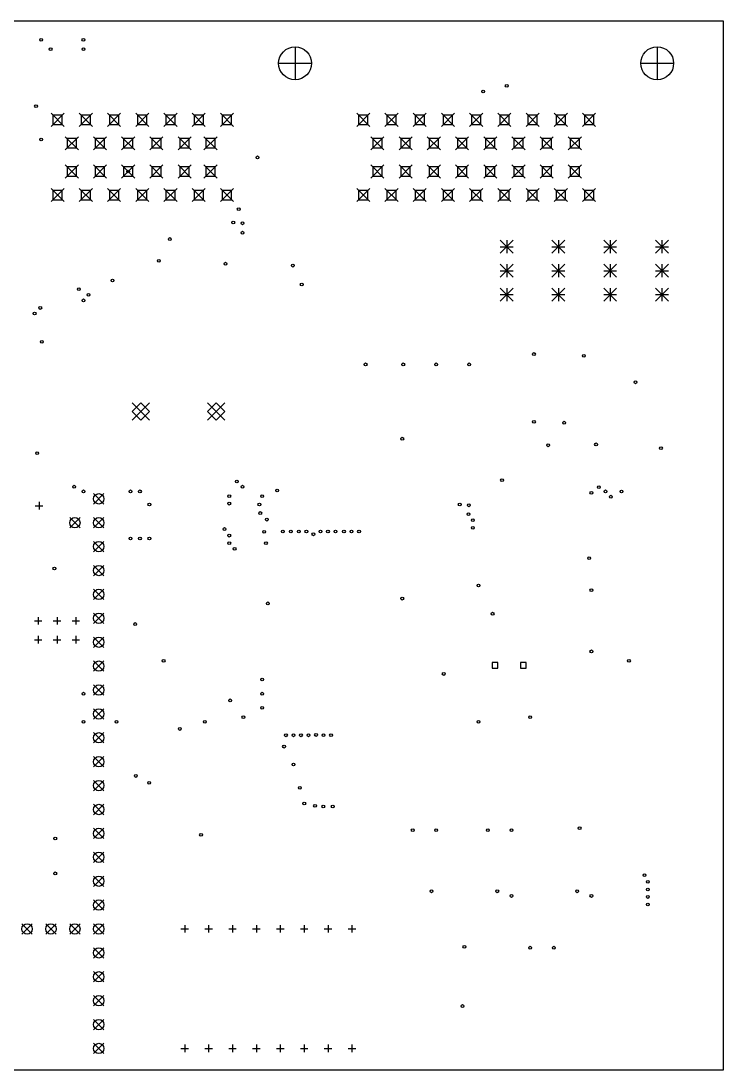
# Model space of a CAD drawing. Extents: x 63 to 213, y -176 to -32.
# Drawn here: x 138.3 to 213, y -143.5 to -32 of the extents above; entities that cross this region are included whole.
import ezdxf

# ---------------------------------------------------------------- set-up
doc = ezdxf.new("R2010")
doc.units = 0
doc.layers.add('BLACK', color=7, linetype='CONTINUOUS')

msp = doc.modelspace()

# ---------------------------------------------------------------- linework, layer by layer
at = {"layer": 'BLACK', "linetype": 'CONTINUOUS'}
for p, q in [((65, -32), (213, -32)), ((213, -32), (213, -143.5)), ((167.5, -34.75), (167.5, -38.25)), ((206, -34.75), (206, -38.25)), ((165.75, -36.5), (169.25, -36.5)), ((204.25, -36.5), (207.75, -36.5)), ((141.55, -41.8), (142.95, -43.2)), ((142.95, -41.8), (141.55, -43.2)), ((142.744979, -42.005021), (141.755021, -42.005021)), ((141.755021, -42.005021), (141.755021, -42.994979)), ((142.744979, -42.994979), (142.744979, -42.005021)), ((144.55, -41.8), (145.95, -43.2)), ((145.95, -41.8), (144.55, -43.2)), ((145.744979, -42.005021), (144.755021, -42.005021)), ((144.755021, -42.005021), (144.755021, -42.994979)), ((145.744979, -42.994979), (145.744979, -42.005021)), ((147.55, -41.8), (148.95, -43.2)), ((148.95, -41.8), (147.55, -43.2)), ((148.744979, -42.005021), (147.755021, -42.005021)), ((147.755021, -42.005021), (147.755021, -42.994979)), ((148.744979, -42.994979), (148.744979, -42.005021)), ((150.55, -41.8), (151.95, -43.2)), ((151.95, -41.8), (150.55, -43.2)), ((151.744979, -42.005021), (150.755021, -42.005021)), ((150.755021, -42.005021), (150.755021, -42.994979)), ((151.744979, -42.994979), (151.744979, -42.005021)), ((153.55, -41.8), (154.95, -43.2)), ((154.95, -41.8), (153.55, -43.2)), ((154.744979, -42.005021), (153.755021, -42.005021)), ((153.755021, -42.005021), (153.755021, -42.994979)), ((154.744979, -42.994979), (154.744979, -42.005021)), ((156.55, -41.8), (157.95, -43.2)), ((157.95, -41.8), (156.55, -43.2)), ((157.744979, -42.005021), (156.755021, -42.005021)), ((156.755021, -42.005021), (156.755021, -42.994979)), ((157.744979, -42.994979), (157.744979, -42.005021)), ((159.55, -41.8), (160.95, -43.2)), ((160.95, -41.8), (159.55, -43.2)), ((160.744979, -42.005021), (159.755021, -42.005021)), ((159.755021, -42.005021), (159.755021, -42.994979)), ((160.744979, -42.994979), (160.744979, -42.005021)), ((174.05, -41.8), (175.45, -43.2)), ((175.45, -41.8), (174.05, -43.2)), ((175.244979, -42.005021), (174.255021, -42.005021)), ((174.255021, -42.005021), (174.255021, -42.994979)), ((175.244979, -42.994979), (175.244979, -42.005021)), ((177.05, -41.8), (178.45, -43.2)), ((178.45, -41.8), (177.05, -43.2)), ((178.244979, -42.005021), (177.255021, -42.005021)), ((177.255021, -42.005021), (177.255021, -42.994979)), ((178.244979, -42.994979), (178.244979, -42.005021)), ((180.05, -41.8), (181.45, -43.2)), ((181.45, -41.8), (180.05, -43.2)), ((181.244979, -42.005021), (180.255021, -42.005021)), ((180.255021, -42.005021), (180.255021, -42.994979)), ((181.244979, -42.994979), (181.244979, -42.005021)), ((183.05, -41.8), (184.45, -43.2)), ((184.45, -41.8), (183.05, -43.2)), ((184.244979, -42.005021), (183.255021, -42.005021)), ((183.255021, -42.005021), (183.255021, -42.994979)), ((184.244979, -42.994979), (184.244979, -42.005021)), ((186.05, -41.8), (187.45, -43.2)), ((187.45, -41.8), (186.05, -43.2)), ((187.244979, -42.005021), (186.255021, -42.005021)), ((186.255021, -42.005021), (186.255021, -42.994979)), ((187.244979, -42.994979), (187.244979, -42.005021)), ((189.05, -41.8), (190.45, -43.2)), ((190.45, -41.8), (189.05, -43.2)), ((190.244979, -42.005021), (189.255021, -42.005021)), ((189.255021, -42.005021), (189.255021, -42.994979)), ((190.244979, -42.994979), (190.244979, -42.005021)), ((192.05, -41.8), (193.45, -43.2)), ((193.45, -41.8), (192.05, -43.2)), ((193.244979, -42.005021), (192.255021, -42.005021)), ((192.255021, -42.005021), (192.255021, -42.994979)), ((193.244979, -42.994979), (193.244979, -42.005021)), ((195.05, -41.8), (196.45, -43.2)), ((196.45, -41.8), (195.05, -43.2)), ((196.244979, -42.005021), (195.255021, -42.005021)), ((195.255021, -42.005021), (195.255021, -42.994979)), ((196.244979, -42.994979), (196.244979, -42.005021)), ((198.05, -41.8), (199.45, -43.2)), ((199.45, -41.8), (198.05, -43.2)), ((199.244979, -42.005021), (198.255021, -42.005021)), ((198.255021, -42.005021), (198.255021, -42.994979)), ((199.244979, -42.994979), (199.244979, -42.005021)), ((141.755021, -42.994979), (142.744979, -42.994979)), ((144.755021, -42.994979), (145.744979, -42.994979)), ((147.755021, -42.994979), (148.744979, -42.994979)), ((150.755021, -42.994979), (151.744979, -42.994979)), ((153.755021, -42.994979), (154.744979, -42.994979)), ((156.755021, -42.994979), (157.744979, -42.994979)), ((159.755021, -42.994979), (160.744979, -42.994979)), ((174.255021, -42.994979), (175.244979, -42.994979)), ((177.255021, -42.994979), (178.244979, -42.994979)), ((180.255021, -42.994979), (181.244979, -42.994979)), ((183.255021, -42.994979), (184.244979, -42.994979)), ((186.255021, -42.994979), (187.244979, -42.994979)), ((189.255021, -42.994979), (190.244979, -42.994979)), ((192.255021, -42.994979), (193.244979, -42.994979)), ((195.255021, -42.994979), (196.244979, -42.994979)), ((198.255021, -42.994979), (199.244979, -42.994979)), ((143.05, -44.3), (144.45, -45.7)), ((144.45, -44.3), (143.05, -45.7)), ((144.244979, -44.505021), (143.255021, -44.505021)), ((143.255021, -44.505021), (143.255021, -45.494979)), ((144.244979, -45.494979), (144.244979, -44.505021)), ((146.05, -44.3), (147.45, -45.7)), ((147.45, -44.3), (146.05, -45.7)), ((147.244979, -44.505021), (146.255021, -44.505021)), ((146.255021, -44.505021), (146.255021, -45.494979)), ((147.244979, -45.494979), (147.244979, -44.505021)), ((149.05, -44.3), (150.45, -45.7)), ((150.45, -44.3), (149.05, -45.7)), ((150.244979, -44.505021), (149.255021, -44.505021)), ((149.255021, -44.505021), (149.255021, -45.494979)), ((150.244979, -45.494979), (150.244979, -44.505021)), ((152.05, -44.3), (153.45, -45.7)), ((153.45, -44.3), (152.05, -45.7)), ((153.244979, -44.505021), (152.255021, -44.505021)), ((152.255021, -44.505021), (152.255021, -45.494979)), ((153.244979, -45.494979), (153.244979, -44.505021)), ((155.05, -44.3), (156.45, -45.7)), ((156.45, -44.3), (155.05, -45.7)), ((156.244979, -44.505021), (155.255021, -44.505021)), ((155.255021, -44.505021), (155.255021, -45.494979)), ((156.244979, -45.494979), (156.244979, -44.505021)), ((157.8, -44.3), (159.2, -45.7)), ((159.2, -44.3), (157.8, -45.7)), ((158.994979, -44.505021), (158.005021, -44.505021)), ((158.005021, -44.505021), (158.005021, -45.494979)), ((158.994979, -45.494979), (158.994979, -44.505021)), ((175.55, -44.3), (176.95, -45.7)), ((176.95, -44.3), (175.55, -45.7)), ((176.744979, -44.505021), (175.755021, -44.505021)), ((175.755021, -44.505021), (175.755021, -45.494979)), ((176.744979, -45.494979), (176.744979, -44.505021)), ((178.55, -44.3), (179.95, -45.7)), ((179.95, -44.3), (178.55, -45.7)), ((179.744979, -44.505021), (178.755021, -44.505021)), ((178.755021, -44.505021), (178.755021, -45.494979)), ((179.744979, -45.494979), (179.744979, -44.505021)), ((181.55, -44.3), (182.95, -45.7)), ((182.95, -44.3), (181.55, -45.7)), ((182.744979, -44.505021), (181.755021, -44.505021)), ((181.755021, -44.505021), (181.755021, -45.494979)), ((182.744979, -45.494979), (182.744979, -44.505021)), ((184.55, -44.3), (185.95, -45.7)), ((185.95, -44.3), (184.55, -45.7)), ((185.744979, -44.505021), (184.755021, -44.505021)), ((184.755021, -44.505021), (184.755021, -45.494979)), ((185.744979, -45.494979), (185.744979, -44.505021)), ((187.55, -44.3), (188.95, -45.7)), ((188.95, -44.3), (187.55, -45.7)), ((188.744979, -44.505021), (187.755021, -44.505021)), ((187.755021, -44.505021), (187.755021, -45.494979)), ((188.744979, -45.494979), (188.744979, -44.505021)), ((190.55, -44.3), (191.95, -45.7)), ((191.95, -44.3), (190.55, -45.7)), ((191.744979, -44.505021), (190.755021, -44.505021)), ((190.755021, -44.505021), (190.755021, -45.494979)), ((191.744979, -45.494979), (191.744979, -44.505021)), ((193.55, -44.3), (194.95, -45.7)), ((194.95, -44.3), (193.55, -45.7)), ((194.744979, -44.505021), (193.755021, -44.505021)), ((193.755021, -44.505021), (193.755021, -45.494979)), ((194.744979, -45.494979), (194.744979, -44.505021)), ((196.55, -44.3), (197.95, -45.7)), ((197.95, -44.3), (196.55, -45.7)), ((197.744979, -44.505021), (196.755021, -44.505021)), ((196.755021, -44.505021), (196.755021, -45.494979)), ((197.744979, -45.494979), (197.744979, -44.505021)), ((143.255021, -45.494979), (144.244979, -45.494979)), ((146.255021, -45.494979), (147.244979, -45.494979)), ((149.255021, -45.494979), (150.244979, -45.494979)), ((152.255021, -45.494979), (153.244979, -45.494979)), ((155.255021, -45.494979), (156.244979, -45.494979)), ((158.005021, -45.494979), (158.994979, -45.494979)), ((175.755021, -45.494979), (176.744979, -45.494979)), ((178.755021, -45.494979), (179.744979, -45.494979)), ((181.755021, -45.494979), (182.744979, -45.494979)), ((184.755021, -45.494979), (185.744979, -45.494979)), ((187.755021, -45.494979), (188.744979, -45.494979)), ((190.755021, -45.494979), (191.744979, -45.494979)), ((193.755021, -45.494979), (194.744979, -45.494979)), ((196.755021, -45.494979), (197.744979, -45.494979)), ((143.05, -47.3), (144.45, -48.7)), ((144.45, -47.3), (143.05, -48.7)), ((144.244979, -47.505021), (143.255021, -47.505021)), ((143.255021, -47.505021), (143.255021, -48.494979)), ((144.244979, -48.494979), (144.244979, -47.505021)), ((146.05, -47.3), (147.45, -48.7)), ((147.45, -47.3), (146.05, -48.7)), ((147.244979, -47.505021), (146.255021, -47.505021)), ((146.255021, -47.505021), (146.255021, -48.494979)), ((147.244979, -48.494979), (147.244979, -47.505021)), ((149.05, -47.3), (150.45, -48.7)), ((150.45, -47.3), (149.05, -48.7)), ((150.244979, -47.505021), (149.255021, -47.505021)), ((149.255021, -47.505021), (149.255021, -48.494979)), ((150.244979, -48.494979), (150.244979, -47.505021)), ((152.05, -47.3), (153.45, -48.7)), ((153.45, -47.3), (152.05, -48.7)), ((153.244979, -47.505021), (152.255021, -47.505021)), ((152.255021, -47.505021), (152.255021, -48.494979)), ((153.244979, -48.494979), (153.244979, -47.505021)), ((155.05, -47.3), (156.45, -48.7)), ((156.45, -47.3), (155.05, -48.7)), ((156.244979, -47.505021), (155.255021, -47.505021)), ((155.255021, -47.505021), (155.255021, -48.494979)), ((156.244979, -48.494979), (156.244979, -47.505021)), ((157.8, -47.3), (159.2, -48.7)), ((159.2, -47.3), (157.8, -48.7)), ((158.994979, -47.505021), (158.005021, -47.505021)), ((158.005021, -47.505021), (158.005021, -48.494979)), ((158.994979, -48.494979), (158.994979, -47.505021)), ((175.55, -47.3), (176.95, -48.7)), ((176.95, -47.3), (175.55, -48.7)), ((176.744979, -47.505021), (175.755021, -47.505021)), ((175.755021, -47.505021), (175.755021, -48.494979)), ((176.744979, -48.494979), (176.744979, -47.505021)), ((178.55, -47.3), (179.95, -48.7)), ((179.95, -47.3), (178.55, -48.7)), ((179.744979, -47.505021), (178.755021, -47.505021)), ((178.755021, -47.505021), (178.755021, -48.494979)), ((179.744979, -48.494979), (179.744979, -47.505021)), ((181.55, -47.3), (182.95, -48.7)), ((182.95, -47.3), (181.55, -48.7)), ((182.744979, -47.505021), (181.755021, -47.505021)), ((181.755021, -47.505021), (181.755021, -48.494979)), ((182.744979, -48.494979), (182.744979, -47.505021)), ((184.55, -47.3), (185.95, -48.7)), ((185.95, -47.3), (184.55, -48.7)), ((185.744979, -47.505021), (184.755021, -47.505021)), ((184.755021, -47.505021), (184.755021, -48.494979)), ((185.744979, -48.494979), (185.744979, -47.505021)), ((187.55, -47.3), (188.95, -48.7)), ((188.95, -47.3), (187.55, -48.7)), ((188.744979, -47.505021), (187.755021, -47.505021)), ((187.755021, -47.505021), (187.755021, -48.494979)), ((188.744979, -48.494979), (188.744979, -47.505021)), ((190.55, -47.3), (191.95, -48.7)), ((191.95, -47.3), (190.55, -48.7)), ((191.744979, -47.505021), (190.755021, -47.505021)), ((190.755021, -47.505021), (190.755021, -48.494979)), ((191.744979, -48.494979), (191.744979, -47.505021)), ((193.55, -47.3), (194.95, -48.7)), ((194.95, -47.3), (193.55, -48.7)), ((194.744979, -47.505021), (193.755021, -47.505021)), ((193.755021, -47.505021), (193.755021, -48.494979)), ((194.744979, -48.494979), (194.744979, -47.505021)), ((196.55, -47.3), (197.95, -48.7)), ((197.95, -47.3), (196.55, -48.7)), ((197.744979, -47.505021), (196.755021, -47.505021)), ((196.755021, -47.505021), (196.755021, -48.494979)), ((197.744979, -48.494979), (197.744979, -47.505021)), ((143.255021, -48.494979), (144.244979, -48.494979)), ((146.255021, -48.494979), (147.244979, -48.494979)), ((149.255021, -48.494979), (150.244979, -48.494979)), ((152.255021, -48.494979), (153.244979, -48.494979)), ((155.255021, -48.494979), (156.244979, -48.494979)), ((158.005021, -48.494979), (158.994979, -48.494979)), ((175.755021, -48.494979), (176.744979, -48.494979)), ((178.755021, -48.494979), (179.744979, -48.494979)), ((181.755021, -48.494979), (182.744979, -48.494979)), ((184.755021, -48.494979), (185.744979, -48.494979)), ((187.755021, -48.494979), (188.744979, -48.494979)), ((190.755021, -48.494979), (191.744979, -48.494979)), ((193.755021, -48.494979), (194.744979, -48.494979)), ((196.755021, -48.494979), (197.744979, -48.494979)), ((141.55, -49.8), (142.95, -51.2)), ((142.95, -49.8), (141.55, -51.2)), ((142.744979, -50.005021), (141.755021, -50.005021)), ((141.755021, -50.005021), (141.755021, -50.994979)), ((142.744979, -50.994979), (142.744979, -50.005021)), ((144.55, -49.8), (145.95, -51.2)), ((145.95, -49.8), (144.55, -51.2)), ((145.744979, -50.005021), (144.755021, -50.005021)), ((144.755021, -50.005021), (144.755021, -50.994979)), ((145.744979, -50.994979), (145.744979, -50.005021)), ((147.55, -49.8), (148.95, -51.2)), ((148.95, -49.8), (147.55, -51.2)), ((148.744979, -50.005021), (147.755021, -50.005021)), ((147.755021, -50.005021), (147.755021, -50.994979)), ((148.744979, -50.994979), (148.744979, -50.005021)), ((150.55, -49.8), (151.95, -51.2)), ((151.95, -49.8), (150.55, -51.2)), ((151.744979, -50.005021), (150.755021, -50.005021)), ((150.755021, -50.005021), (150.755021, -50.994979)), ((151.744979, -50.994979), (151.744979, -50.005021)), ((153.55, -49.8), (154.95, -51.2)), ((154.95, -49.8), (153.55, -51.2)), ((154.744979, -50.005021), (153.755021, -50.005021)), ((153.755021, -50.005021), (153.755021, -50.994979)), ((154.744979, -50.994979), (154.744979, -50.005021)), ((156.55, -49.8), (157.95, -51.2)), ((157.95, -49.8), (156.55, -51.2)), ((157.744979, -50.005021), (156.755021, -50.005021)), ((156.755021, -50.005021), (156.755021, -50.994979)), ((157.744979, -50.994979), (157.744979, -50.005021)), ((159.55, -49.8), (160.95, -51.2)), ((160.95, -49.8), (159.55, -51.2)), ((160.744979, -50.005021), (159.755021, -50.005021)), ((159.755021, -50.005021), (159.755021, -50.994979)), ((160.744979, -50.994979), (160.744979, -50.005021)), ((174.05, -49.8), (175.45, -51.2)), ((175.45, -49.8), (174.05, -51.2)), ((175.244979, -50.005021), (174.255021, -50.005021)), ((174.255021, -50.005021), (174.255021, -50.994979)), ((175.244979, -50.994979), (175.244979, -50.005021)), ((177.05, -49.8), (178.45, -51.2)), ((178.45, -49.8), (177.05, -51.2)), ((178.244979, -50.005021), (177.255021, -50.005021)), ((177.255021, -50.005021), (177.255021, -50.994979)), ((178.244979, -50.994979), (178.244979, -50.005021)), ((180.05, -49.8), (181.45, -51.2)), ((181.45, -49.8), (180.05, -51.2)), ((181.244979, -50.005021), (180.255021, -50.005021)), ((180.255021, -50.005021), (180.255021, -50.994979)), ((181.244979, -50.994979), (181.244979, -50.005021)), ((183.05, -49.8), (184.45, -51.2)), ((184.45, -49.8), (183.05, -51.2)), ((184.244979, -50.005021), (183.255021, -50.005021)), ((183.255021, -50.005021), (183.255021, -50.994979)), ((184.244979, -50.994979), (184.244979, -50.005021)), ((186.05, -49.8), (187.45, -51.2)), ((187.45, -49.8), (186.05, -51.2)), ((187.244979, -50.005021), (186.255021, -50.005021)), ((186.255021, -50.005021), (186.255021, -50.994979)), ((187.244979, -50.994979), (187.244979, -50.005021)), ((189.05, -49.8), (190.45, -51.2)), ((190.45, -49.8), (189.05, -51.2)), ((190.244979, -50.005021), (189.255021, -50.005021)), ((189.255021, -50.005021), (189.255021, -50.994979)), ((190.244979, -50.994979), (190.244979, -50.005021)), ((192.05, -49.8), (193.45, -51.2)), ((193.45, -49.8), (192.05, -51.2)), ((193.244979, -50.005021), (192.255021, -50.005021)), ((192.255021, -50.005021), (192.255021, -50.994979)), ((193.244979, -50.994979), (193.244979, -50.005021)), ((195.05, -49.8), (196.45, -51.2)), ((196.45, -49.8), (195.05, -51.2)), ((196.244979, -50.005021), (195.255021, -50.005021)), ((195.255021, -50.005021), (195.255021, -50.994979)), ((196.244979, -50.994979), (196.244979, -50.005021)), ((198.05, -49.8), (199.45, -51.2)), ((199.45, -49.8), (198.05, -51.2)), ((199.244979, -50.005021), (198.255021, -50.005021)), ((198.255021, -50.005021), (198.255021, -50.994979)), ((199.244979, -50.994979), (199.244979, -50.005021)), ((141.755021, -50.994979), (142.744979, -50.994979)), ((144.755021, -50.994979), (145.744979, -50.994979)), ((147.755021, -50.994979), (148.744979, -50.994979)), ((150.755021, -50.994979), (151.744979, -50.994979)), ((153.755021, -50.994979), (154.744979, -50.994979)), ((156.755021, -50.994979), (157.744979, -50.994979)), ((159.755021, -50.994979), (160.744979, -50.994979)), ((174.255021, -50.994979), (175.244979, -50.994979)), ((177.255021, -50.994979), (178.244979, -50.994979)), ((180.255021, -50.994979), (181.244979, -50.994979)), ((183.255021, -50.994979), (184.244979, -50.994979)), ((186.255021, -50.994979), (187.244979, -50.994979)), ((189.255021, -50.994979), (190.244979, -50.994979)), ((192.255021, -50.994979), (193.244979, -50.994979)), ((195.255021, -50.994979), (196.244979, -50.994979)), ((198.255021, -50.994979), (199.244979, -50.994979)), ((189.31, -55.31), (190.69, -56.69)), ((190.69, -55.31), (189.31, -56.69)), ((190, -55.31), (190, -56.69)), ((194.81, -55.31), (196.19, -56.69)), ((196.19, -55.31), (194.81, -56.69)), ((195.5, -55.31), (195.5, -56.69)), ((200.31, -55.31), (201.69, -56.69)), ((201.69, -55.31), (200.31, -56.69)), ((201, -55.31), (201, -56.69)), ((205.81, -55.31), (207.19, -56.69)), ((207.19, -55.31), (205.81, -56.69)), ((206.5, -55.31), (206.5, -56.69)), ((189.31, -56), (190.69, -56)), ((194.81, -56), (196.19, -56)), ((200.31, -56), (201.69, -56)), ((205.81, -56), (207.19, -56)), ((189.31, -57.85), (190.69, -59.23)), ((190.69, -57.85), (189.31, -59.23)), ((190, -57.85), (190, -59.23)), ((194.81, -57.85), (196.19, -59.23)), ((196.19, -57.85), (194.81, -59.23)), ((195.5, -57.85), (195.5, -59.23)), ((200.31, -57.85), (201.69, -59.23)), ((201.69, -57.85), (200.31, -59.23)), ((201, -57.85), (201, -59.23)), ((205.81, -57.85), (207.19, -59.23)), ((207.19, -57.85), (205.81, -59.23)), ((206.5, -57.85), (206.5, -59.23)), ((189.31, -58.54), (190.69, -58.54)), ((194.81, -58.54), (196.19, -58.54)), ((200.31, -58.54), (201.69, -58.54)), ((205.81, -58.54), (207.19, -58.54)), ((189.31, -60.39), (190.69, -61.77)), ((190.69, -60.39), (189.31, -61.77)), ((189.31, -61.08), (190.69, -61.08)), ((190, -60.39), (190, -61.77)), ((194.81, -60.39), (196.19, -61.77)), ((196.19, -60.39), (194.81, -61.77)), ((194.81, -61.08), (196.19, -61.08)), ((195.5, -60.39), (195.5, -61.77)), ((200.31, -60.39), (201.69, -61.77)), ((201.69, -60.39), (200.31, -61.77)), ((200.31, -61.08), (201.69, -61.08)), ((201, -60.39), (201, -61.77)), ((205.81, -60.39), (207.19, -61.77)), ((207.19, -60.39), (205.81, -61.77)), ((205.81, -61.08), (207.19, -61.08)), ((206.5, -60.39), (206.5, -61.77)), ((150.175, -72.575), (152.025, -74.425)), ((152.025, -72.575), (150.175, -74.425)), ((151.1, -72.575), (150.175, -73.5)), ((150.175, -73.5), (151.1, -74.425)), ((152.025, -73.5), (151.1, -72.575)), ((151.1, -74.425), (152.025, -73.5)), ((158.175, -72.575), (160.025, -74.425)), ((160.025, -72.575), (158.175, -74.425)), ((159.1, -72.575), (158.175, -73.5)), ((158.175, -73.5), (159.1, -74.425)), ((160.025, -73.5), (159.1, -72.575)), ((159.1, -74.425), (160.025, -73.5)), ((146.07, -82.24), (147.17, -83.34)), ((147.17, -82.24), (146.07, -83.34)), ((139.87, -83.52), (140.67, -83.52)), ((140.27, -83.12), (140.27, -83.92)), ((143.53, -84.78), (144.63, -85.88)), ((144.63, -84.78), (143.53, -85.88)), ((146.07, -84.78), (147.17, -85.88)), ((147.17, -84.78), (146.07, -85.88)), ((146.07, -87.32), (147.17, -88.42)), ((147.17, -87.32), (146.07, -88.42)), ((146.07, -89.86), (147.17, -90.96)), ((147.17, -89.86), (146.07, -90.96)), ((146.07, -92.4), (147.17, -93.5)), ((147.17, -92.4), (146.07, -93.5)), ((139.7816, -95.76), (140.5816, -95.76)), ((140.1816, -95.36), (140.1816, -96.16)), ((141.7816, -95.76), (142.5816, -95.76)), ((142.1816, -95.36), (142.1816, -96.16)), ((143.7816, -95.76), (144.5816, -95.76)), ((144.1816, -95.36), (144.1816, -96.16)), ((146.07, -94.94), (147.17, -96.04)), ((147.17, -94.94), (146.07, -96.04)), ((139.7816, -97.76), (140.5816, -97.76)), ((140.1816, -97.36), (140.1816, -98.16)), ((141.7816, -97.76), (142.5816, -97.76)), ((142.1816, -97.36), (142.1816, -98.16)), ((143.7816, -97.76), (144.5816, -97.76)), ((144.1816, -97.36), (144.1816, -98.16)), ((146.07, -97.48), (147.17, -98.58)), ((147.17, -97.48), (146.07, -98.58)), ((146.07, -100.02), (147.17, -101.12)), ((147.17, -100.02), (146.07, -101.12)), ((189.065523, -100.174477), (188.464477, -100.174477)), ((188.464477, -100.174477), (188.464477, -100.775523)), ((189.065523, -100.775523), (189.065523, -100.174477)), ((192.065523, -100.174477), (191.464477, -100.174477)), ((191.464477, -100.174477), (191.464477, -100.775523)), ((192.065523, -100.775523), (192.065523, -100.174477)), ((188.464477, -100.775523), (189.065523, -100.775523)), ((191.464477, -100.775523), (192.065523, -100.775523)), ((146.07, -102.56), (147.17, -103.66)), ((147.17, -102.56), (146.07, -103.66)), ((146.07, -105.1), (147.17, -106.2)), ((147.17, -105.1), (146.07, -106.2)), ((146.07, -107.64), (147.17, -108.74)), ((147.17, -107.64), (146.07, -108.74)), ((146.07, -110.18), (147.17, -111.28)), ((147.17, -110.18), (146.07, -111.28)), ((146.07, -112.72), (147.17, -113.82)), ((147.17, -112.72), (146.07, -113.82)), ((146.07, -115.26), (147.17, -116.36)), ((147.17, -115.26), (146.07, -116.36)), ((146.07, -117.8), (147.17, -118.9)), ((147.17, -117.8), (146.07, -118.9)), ((146.07, -120.34), (147.17, -121.44)), ((147.17, -120.34), (146.07, -121.44)), ((146.07, -122.88), (147.17, -123.98)), ((147.17, -122.88), (146.07, -123.98)), ((146.07, -125.42), (147.17, -126.52)), ((147.17, -125.42), (146.07, -126.52)), ((138.45, -127.96), (139.55, -129.06)), ((139.55, -127.96), (138.45, -129.06)), ((140.99, -127.96), (142.09, -129.06)), ((142.09, -127.96), (140.99, -129.06)), ((143.53, -127.96), (144.63, -129.06)), ((144.63, -127.96), (143.53, -129.06)), ((146.07, -127.96), (147.17, -129.06)), ((147.17, -127.96), (146.07, -129.06)), ((155.76, -128.1), (155.76, -128.9)), ((158.3, -128.1), (158.3, -128.9)), ((160.84, -128.1), (160.84, -128.9)), ((163.38, -128.1), (163.38, -128.9)), ((165.92, -128.1), (165.92, -128.9)), ((168.46, -128.1), (168.46, -128.9)), ((171, -128.1), (171, -128.9)), ((173.54, -128.1), (173.54, -128.9)), ((155.36, -128.5), (156.16, -128.5)), ((157.9, -128.5), (158.7, -128.5)), ((160.44, -128.5), (161.24, -128.5)), ((162.98, -128.5), (163.78, -128.5)), ((165.52, -128.5), (166.32, -128.5)), ((168.06, -128.5), (168.86, -128.5)), ((170.6, -128.5), (171.4, -128.5)), ((173.14, -128.5), (173.94, -128.5)), ((146.07, -130.5), (147.17, -131.6)), ((147.17, -130.5), (146.07, -131.6)), ((146.07, -133.04), (147.17, -134.14)), ((147.17, -133.04), (146.07, -134.14)), ((146.07, -135.58), (147.17, -136.68)), ((147.17, -135.58), (146.07, -136.68)), ((146.07, -138.12), (147.17, -139.22)), ((147.17, -138.12), (146.07, -139.22)), ((146.07, -140.66), (147.17, -141.76)), ((147.17, -140.66), (146.07, -141.76)), ((155.36, -141.2), (156.16, -141.2)), ((155.76, -140.8), (155.76, -141.6)), ((157.9, -141.2), (158.7, -141.2)), ((158.3, -140.8), (158.3, -141.6)), ((160.44, -141.2), (161.24, -141.2)), ((160.84, -140.8), (160.84, -141.6)), ((162.98, -141.2), (163.78, -141.2)), ((163.38, -140.8), (163.38, -141.6)), ((165.52, -141.2), (166.32, -141.2)), ((165.92, -140.8), (165.92, -141.6)), ((168.06, -141.2), (168.86, -141.2)), ((168.46, -140.8), (168.46, -141.6)), ((170.6, -141.2), (171.4, -141.2)), ((171, -140.8), (171, -141.6)), ((173.14, -141.2), (173.94, -141.2)), ((173.54, -140.8), (173.54, -141.6)), ((213, -143.5), (65, -143.5))]:
    msp.add_line(p, q, dxfattribs=at)
at = {"layer": 'BLACK'}
for centre, radius in [((140.5, -34), 0.15), ((144.987892, -34), 0.15), ((141.5, -35), 0.15), ((145, -35), 0.15), ((167.5, -36.5), 1.75), ((206, -36.5), 1.75), ((190, -38.9), 0.15), ((187.5, -39.5), 0.15), ((139.950735, -41.049265), 0.15), ((140.5, -44.6), 0.15), ((163.5, -46.5), 0.15), ((149.75, -48), 0.15), ((161.5, -52), 0.15), ((160.924264, -53.424264), 0.15), ((161.9, -53.5), 0.15), ((161.9, -54.5), 0.15), ((154.174264, -55.174265), 0.15), ((153, -57.5), 0.15), ((160.1, -57.8), 0.15), ((167.25, -58), 0.15), ((148.075735, -59.575735), 0.15), ((168.2, -60), 0.15), ((144.5, -60.5), 0.15), ((145.538003, -61.1), 0.15), ((140.402473, -62.499), 0.15), ((145.00547, -61.697), 0.15), ((139.802473, -63.099), 0.15), ((140.565687, -66.1), 0.15), ((192.9, -67.4), 0.15), ((198.2, -67.6), 0.15), ((175, -68.5), 0.15), ((179, -68.5), 0.15), ((182.5, -68.5), 0.15), ((186, -68.5), 0.15), ((203.7, -70.4), 0.15), ((192.9, -74.6), 0.15), ((196.1, -74.7), 0.15), ((178.9, -76.4), 0.15), ((199.5, -77), 0.15), ((140.065687, -77.934313), 0.15), ((194.4, -77.1), 0.15), ((206.4, -77.4), 0.15), ((144, -81.5), 0.15), ((161.3, -80.95339), 0.15), ((161.9, -81.5), 0.15), ((189.5, -80.8), 0.15), ((145, -82), 0.15), ((146.62, -82.79), 0.55), ((150, -82), 0.15), ((151, -82), 0.15), ((160.5, -82.5), 0.15), ((164, -82.5), 0.15), ((165.593, -81.9), 0.15), ((199, -82.148442), 0.15), ((199.798466, -81.548442), 0.15), ((200.5, -82), 0.15), ((201.065687, -82.565687), 0.15), ((202.196322, -82.002177), 0.15), ((152, -83.39), 0.15), ((160.5, -83.300003), 0.15), ((163.7, -83.4), 0.15), ((185, -83.4), 0.15), ((185.974265, -83.474265), 0.15), ((163.8, -84.3), 0.15), ((185.937644, -84.41195), 0.15), ((144.08, -85.33), 0.55), ((146.62, -85.33), 0.55), ((160, -86), 0.15), ((164.5, -85), 0.15), ((186.4, -85.064814), 0.15), ((186.4, -85.864817), 0.15), ((150, -87), 0.15), ((151, -87), 0.15), ((152, -87), 0.15), ((160.5, -86.699997), 0.15), ((164.2, -86.3), 0.15), ((166.193, -86.264817), 0.15), ((167.041527, -86.264817), 0.15), ((167.890055, -86.264817), 0.15), ((168.693, -86.264817), 0.15), ((169.437827, -86.556769), 0.15), ((170.193, -86.264817), 0.15), ((170.993003, -86.264817), 0.15), ((171.793006, -86.264817), 0.15), ((172.693, -86.264817), 0.15), ((173.493003, -86.264817), 0.15), ((174.293006, -86.264817), 0.15), ((146.62, -87.87), 0.55), ((160.5, -87.5), 0.15), ((161.065687, -88.1), 0.15), ((164.4, -87.5), 0.15), ((198.765, -89.1), 0.15), ((141.9, -90.2), 0.15), ((146.62, -90.41), 0.55), ((146.62, -92.95), 0.55), ((187, -92), 0.15), ((199, -92.5), 0.15), ((178.9, -93.4), 0.15), ((164.6, -93.9), 0.15), ((146.62, -95.49), 0.55), ((188.5, -95), 0.15), ((150.5, -96.1), 0.15), ((146.62, -98.03), 0.55), ((199, -99), 0.15), ((146.62, -100.57), 0.55), ((153.515515, -100.015515), 0.15), ((203, -100), 0.15), ((183.3, -101.4), 0.15), ((146.62, -103.11), 0.55), ((164, -102), 0.15), ((145, -103.5), 0.15), ((164, -103.5), 0.15), ((160.6, -104.211), 0.15), ((146.62, -105.65), 0.55), ((162, -106), 0.15), ((164, -105), 0.15), ((192.5, -106), 0.15), ((145, -106.489), 0.15), ((148.5, -106.489), 0.15), ((157.905, -106.5), 0.15), ((187, -106.5), 0.15), ((146.62, -108.19), 0.55), ((155.25, -107.25), 0.15), ((166.52325, -107.925262), 0.15), ((167.323253, -107.925262), 0.15), ((168.123256, -107.925262), 0.15), ((168.923259, -107.925262), 0.15), ((169.722495, -107.890254), 0.15), ((170.522437, -107.9), 0.15), ((171.32244, -107.9), 0.15), ((166.323268, -109.125262), 0.15), ((146.62, -110.73), 0.55), ((167.323268, -111.025262), 0.15), ((150.567241, -112.245), 0.15), ((146.62, -113.27), 0.55), ((151.985, -112.985), 0.15), ((168, -113.5), 0.15), ((146.62, -115.81), 0.55), ((168.471768, -115.173762), 0.15), ((169.622265, -115.424265), 0.15), ((170.5, -115.5), 0.15), ((171.5, -115.5), 0.15), ((146.62, -118.35), 0.55), ((180, -118), 0.15), ((182.5, -118), 0.15), ((188, -118), 0.15), ((190.5, -118), 0.15), ((197.75, -117.8), 0.15), ((142, -118.9), 0.15), ((157.5, -118.5), 0.15), ((146.62, -120.89), 0.55), ((142, -122.6), 0.15), ((204.656894, -122.784467), 0.15), ((146.62, -123.43), 0.55), ((205.002793, -123.505825), 0.15), ((182, -124.5), 0.15), ((189, -124.5), 0.15), ((190.5, -125), 0.15), ((197.5, -124.5), 0.15), ((199, -125), 0.15), ((204.998272, -124.305814), 0.15), ((146.62, -125.97), 0.55), ((204.999729, -125.905816), 0.15), ((205.000263, -125.105814), 0.15), ((139, -128.51), 0.55), ((141.54, -128.51), 0.55), ((144.08, -128.51), 0.55), ((146.62, -128.51), 0.55), ((185.5, -130.4), 0.15), ((192.5, -130.5), 0.15), ((195, -130.5), 0.15), ((146.62, -131.05), 0.55), ((146.62, -133.59), 0.55), ((146.62, -136.13), 0.55), ((185.3, -136.7), 0.15), ((146.62, -138.67), 0.55), ((146.62, -141.21), 0.55)]:
    msp.add_circle(centre, radius, dxfattribs=at)

doc.saveas('drawing.dxf')
